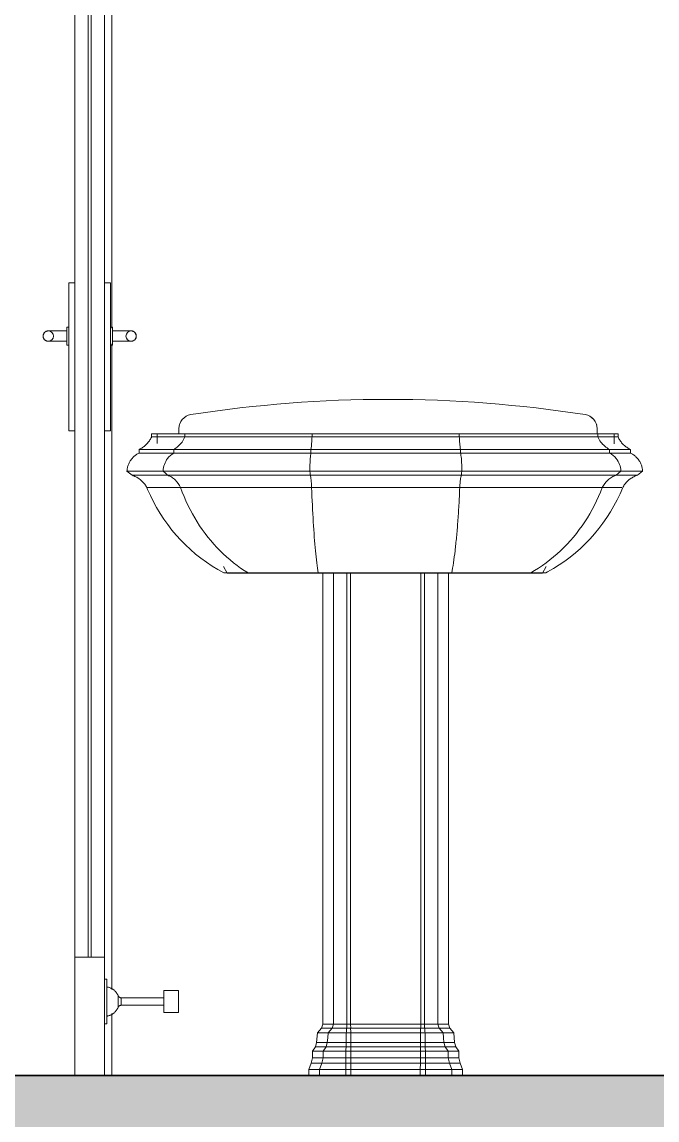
# Model space of a CAD drawing. Header units: millimetres. Extents: x 1373 to 40779, y 1939 to 6439.
# Drawn here: x 24585.2 to 24671, y 4169.7 to 4318.2 of the extents above; entities that cross this region are included whole.
import ezdxf

# ---------------------------------------------------------------- set-up
doc = ezdxf.new("R2010")
doc.units = ezdxf.units.MM
for name, color, linetype, lineweight in [('A-DETL', 6, 'Continuous', 30), ('A-DETL-GENF', 92, 'Continuous', 18), ('A-DOOR', 31, 'Continuous', 18), ('A-DOOR-FRAM', 31, 'Continuous', 18), ('A-FLOR-FNSH', 192, 'Continuous', 35), ('P-SANR-FIXT', 6, 'Continuous', 18)]:
    doc.layers.add(name, color=color, linetype=linetype, lineweight=lineweight)

# ---------------------------------------------------------------- blocks, each defined once
blk = doc.blocks.new('_MB_KAPI_CAMLI_B - _m_kapı_80_camlı-2074372-Schnitt 1')
at = {"layer": 'A-DOOR'}
for p, q in [((-187.65, 416), (-187.65, 596)), ((-185.85, 596), (-185.85, 416)), ((-185.45, 416), (-185.45, 596)), ((-183.65, 416), (-183.65, 596)), ((-187.65, 507.19), (-188.45, 507.19)), ((-188.45, 507.19), (-188.45, 507.1)), ((-188.45, 507.19), (-188.45, 506.52)), ((-188.45, 487.86), (-188.45, 506.52)), ((-182.85, 507.19), (-183.65, 507.19)), ((-182.85, 506.52), (-182.85, 507.19)), ((-182.85, 507.1), (-182.85, 507.19)), ((-182.85, 506.52), (-182.85, 487.86)), ((-188.75, 500.7), (-190.25, 500.7)), ((-188.45, 501.22), (-188.75, 501.22)), ((-188.75, 501.22), (-188.75, 500)), ((-182.55, 501.22), (-182.85, 501.22)), ((-182.55, 500), (-182.55, 501.22)), ((-181.05, 500.7), (-182.55, 500.7)), ((-190.25, 499.3), (-188.75, 499.3)), ((-188.75, 500), (-188.75, 498.78)), ((-182.55, 498.78), (-182.55, 500)), ((-182.55, 499.3), (-181.05, 499.3)), ((-188.75, 498.78), (-188.45, 498.78)), ((-182.85, 498.78), (-182.55, 498.78)), ((-188.45, 487.86), (-188.45, 487.19)), ((-188.45, 487.28), (-188.45, 487.19)), ((-188.45, 487.19), (-187.65, 487.19)), ((-183.65, 487.19), (-182.85, 487.19)), ((-182.85, 487.19), (-182.85, 487.86)), ((-182.85, 487.19), (-182.85, 487.28)), ((-187.65, 416), (-187.65, 400)), ((-183.65, 416), (-187.65, 416)), ((-185.85, 416), (-185.45, 416)), ((-183.65, 400), (-183.65, 416)), ((-183.35, 413), (-183.65, 413)), ((-183.35, 413), (-183.35, 407)), ((-173.65, 411.5), (-175.65, 411.5)), ((-175.65, 411.5), (-175.65, 408.5)), ((-173.65, 411.5), (-173.65, 408.5)), ((-181.82, 409.19), (-181.82, 410.81)), ((-175.65, 410.5), (-181.4, 410.5)), ((-181.4, 410.5), (-181.4, 409.5)), ((-181.4, 409.5), (-175.65, 409.5)), ((-175.65, 408.5), (-173.65, 408.5)), ((-183.65, 407), (-183.35, 407)), ((-187.65, 400), (-183.65, 400))]:
    blk.add_line(p, q, dxfattribs=at)
at = {"layer": 'A-DOOR', "flags": 128}
for points in [[(-191.95, 500.03), (-191.95, 500.06), (-191.94, 500.08), (-191.94, 500.11), (-191.93, 500.14), (-191.93, 500.17), (-191.92, 500.19), (-191.91, 500.22), (-191.9, 500.25), (-191.89, 500.27), (-191.88, 500.3), (-191.87, 500.32), (-191.86, 500.35), (-191.84, 500.37), (-191.83, 500.4), (-191.81, 500.42), (-191.79, 500.44), (-191.77, 500.46), (-191.76, 500.48), (-191.74, 500.5), (-191.72, 500.52), (-191.69, 500.54), (-191.67, 500.56), (-191.65, 500.57), (-191.63, 500.59)], [(-191.58, 500.62), (-191.55, 500.63), (-191.53, 500.64), (-191.5, 500.65), (-191.48, 500.66), (-191.45, 500.67), (-191.42, 500.68), (-191.4, 500.68), (-191.37, 500.69), (-191.34, 500.69), (-191.31, 500.7), (-191.28, 500.7), (-191.26, 500.7), (-191.25, 500.7)], [(-191.25, 500.7), (-191.25, 500.7), (-191.25, 500.7), (-191.24, 500.7), (-191.24, 500.7), (-191.23, 500.7), (-191.22, 500.7), (-191.21, 500.7), (-191.2, 500.7), (-191.18, 500.7), (-191.17, 500.7), (-191.15, 500.7), (-191.14, 500.7), (-191.12, 500.7), (-191.1, 500.7), (-191.07, 500.7), (-191.05, 500.7), (-191.03, 500.7), (-191, 500.7), (-190.97, 500.7), (-190.95, 500.7), (-190.92, 500.7), (-190.89, 500.7), (-190.85, 500.7), (-190.82, 500.7), (-190.79, 500.7), (-190.75, 500.7), (-190.72, 500.7), (-190.68, 500.7), (-190.65, 500.7), (-190.61, 500.7), (-190.57, 500.7), (-190.54, 500.7), (-190.5, 500.7), (-190.46, 500.7), (-190.42, 500.7), (-190.38, 500.7), (-190.34, 500.7), (-190.3, 500.7), (-190.26, 500.7), (-190.25, 500.7)], [(-181.05, 500.7), (-181.01, 500.7), (-180.97, 500.7), (-180.93, 500.7), (-180.89, 500.7), (-180.85, 500.7), (-180.81, 500.7), (-180.77, 500.7), (-180.73, 500.7), (-180.7, 500.7), (-180.66, 500.7), (-180.62, 500.7), (-180.59, 500.7), (-180.55, 500.7), (-180.52, 500.7), (-180.48, 500.7), (-180.45, 500.7), (-180.42, 500.7), (-180.39, 500.7), (-180.36, 500.7), (-180.33, 500.7), (-180.3, 500.7), (-180.28, 500.7), (-180.25, 500.7), (-180.23, 500.7), (-180.21, 500.7), (-180.19, 500.7), (-180.17, 500.7), (-180.15, 500.7), (-180.13, 500.7), (-180.12, 500.7), (-180.1, 500.7), (-180.09, 500.7), (-180.08, 500.7), (-180.07, 500.7), (-180.06, 500.7), (-180.06, 500.7), (-180.05, 500.7), (-180.05, 500.7), (-180.05, 500.7)], [(-180.05, 500.7), (-180.02, 500.7), (-179.99, 500.7), (-179.96, 500.69), (-179.94, 500.69), (-179.91, 500.69), (-179.88, 500.68), (-179.86, 500.67), (-179.83, 500.66), (-179.8, 500.66), (-179.78, 500.64), (-179.75, 500.63), (-179.73, 500.62), (-179.7, 500.61)], [(-179.65, 500.58), (-179.63, 500.56), (-179.61, 500.54), (-179.59, 500.53), (-179.57, 500.51), (-179.55, 500.49), (-179.53, 500.47), (-179.51, 500.45), (-179.49, 500.42), (-179.48, 500.4), (-179.46, 500.38), (-179.44, 500.35), (-179.43, 500.33), (-179.42, 500.3), (-179.41, 500.28), (-179.4, 500.25), (-179.39, 500.23), (-179.38, 500.2), (-179.37, 500.17), (-179.36, 500.15), (-179.36, 500.12), (-179.35, 500.09), (-179.35, 500.06), (-179.35, 500.04)], [(-191.64, 499.42), (-191.67, 499.44), (-191.69, 499.46), (-191.71, 499.47), (-191.73, 499.49), (-191.75, 499.51), (-191.77, 499.53), (-191.79, 499.55), (-191.81, 499.58), (-191.82, 499.6), (-191.84, 499.62), (-191.85, 499.65), (-191.87, 499.67), (-191.88, 499.7), (-191.89, 499.72), (-191.9, 499.75), (-191.91, 499.77), (-191.92, 499.8), (-191.93, 499.83), (-191.93, 499.85), (-191.94, 499.88), (-191.94, 499.91), (-191.95, 499.94), (-191.95, 499.96)], [(-191.25, 499.3), (-191.28, 499.3), (-191.3, 499.3), (-191.33, 499.31), (-191.36, 499.31), (-191.39, 499.31), (-191.41, 499.32), (-191.44, 499.33), (-191.47, 499.34), (-191.5, 499.34), (-191.52, 499.36), (-191.55, 499.37), (-191.57, 499.38), (-191.6, 499.39)], [(-190.25, 499.3), (-190.29, 499.3), (-190.33, 499.3), (-190.37, 499.3), (-190.41, 499.3), (-190.45, 499.3), (-190.49, 499.3), (-190.52, 499.3), (-190.56, 499.3), (-190.6, 499.3), (-190.64, 499.3), (-190.67, 499.3), (-190.71, 499.3), (-190.75, 499.3), (-190.78, 499.3), (-190.81, 499.3), (-190.85, 499.3), (-190.88, 499.3), (-190.91, 499.3), (-190.94, 499.3), (-190.97, 499.3), (-190.99, 499.3), (-191.02, 499.3), (-191.04, 499.3), (-191.07, 499.3), (-191.09, 499.3), (-191.11, 499.3), (-191.13, 499.3), (-191.15, 499.3), (-191.17, 499.3), (-191.18, 499.3), (-191.19, 499.3), (-191.21, 499.3), (-191.22, 499.3), (-191.23, 499.3), (-191.23, 499.3), (-191.24, 499.3), (-191.24, 499.3), (-191.25, 499.3), (-191.25, 499.3)], [(-180.05, 499.3), (-180.05, 499.3), (-180.05, 499.3), (-180.06, 499.3), (-180.06, 499.3), (-180.07, 499.3), (-180.08, 499.3), (-180.09, 499.3), (-180.1, 499.3), (-180.11, 499.3), (-180.13, 499.3), (-180.14, 499.3), (-180.16, 499.3), (-180.18, 499.3), (-180.2, 499.3), (-180.22, 499.3), (-180.25, 499.3), (-180.27, 499.3), (-180.3, 499.3), (-180.32, 499.3), (-180.35, 499.3), (-180.38, 499.3), (-180.41, 499.3), (-180.44, 499.3), (-180.48, 499.3), (-180.51, 499.3), (-180.54, 499.3), (-180.58, 499.3), (-180.61, 499.3), (-180.65, 499.3), (-180.69, 499.3), (-180.72, 499.3), (-180.76, 499.3), (-180.8, 499.3), (-180.84, 499.3), (-180.88, 499.3), (-180.92, 499.3), (-180.96, 499.3), (-181, 499.3), (-181.04, 499.3), (-181.05, 499.3)], [(-179.72, 499.38), (-179.74, 499.37), (-179.77, 499.36), (-179.79, 499.35), (-179.82, 499.34), (-179.85, 499.33), (-179.87, 499.32), (-179.9, 499.32), (-179.93, 499.31), (-179.96, 499.31), (-179.99, 499.3), (-180.01, 499.3), (-180.04, 499.3), (-180.05, 499.3)], [(-179.35, 499.97), (-179.35, 499.94), (-179.35, 499.92), (-179.36, 499.89), (-179.36, 499.86), (-179.37, 499.83), (-179.38, 499.81), (-179.38, 499.78), (-179.39, 499.75), (-179.4, 499.73), (-179.42, 499.7), (-179.43, 499.68), (-179.44, 499.65), (-179.46, 499.63), (-179.47, 499.6), (-179.49, 499.58), (-179.5, 499.56), (-179.52, 499.54), (-179.54, 499.52), (-179.56, 499.5), (-179.58, 499.48), (-179.6, 499.46), (-179.62, 499.44), (-179.65, 499.43), (-179.67, 499.41)], [(-183.35, 411.98), (-183.27, 411.96), (-183.19, 411.95), (-183.11, 411.93), (-183.04, 411.9), (-182.96, 411.88), (-182.89, 411.85), (-182.81, 411.82), (-182.74, 411.78), (-182.67, 411.74), (-182.6, 411.7), (-182.53, 411.66), (-182.47, 411.62), (-182.41, 411.57), (-182.34, 411.52), (-182.28, 411.46), (-182.23, 411.41), (-182.17, 411.35), (-182.12, 411.29), (-182.07, 411.23), (-182.02, 411.16), (-181.98, 411.1), (-181.93, 411.03), (-181.89, 410.96), (-181.86, 410.89), (-181.82, 410.82), (-181.82, 410.81)], [(-181.82, 410.81), (-181.81, 410.79), (-181.8, 410.77), (-181.79, 410.75), (-181.78, 410.73), (-181.77, 410.72), (-181.75, 410.7), (-181.74, 410.68), (-181.73, 410.67), (-181.71, 410.65), (-181.7, 410.64), (-181.68, 410.62), (-181.67, 410.61), (-181.65, 410.6), (-181.63, 410.59), (-181.62, 410.57), (-181.6, 410.56), (-181.58, 410.55), (-181.56, 410.54), (-181.54, 410.54), (-181.52, 410.53), (-181.5, 410.52), (-181.48, 410.52), (-181.46, 410.51), (-181.44, 410.51), (-181.42, 410.5), (-181.4, 410.5), (-181.4, 410.5)], [(-181.82, 409.19), (-181.85, 409.12), (-181.89, 409.05), (-181.93, 408.98), (-181.97, 408.91), (-182.01, 408.85), (-182.06, 408.78), (-182.11, 408.72), (-182.16, 408.66), (-182.22, 408.6), (-182.28, 408.54), (-182.34, 408.49), (-182.4, 408.44), (-182.46, 408.39), (-182.53, 408.34), (-182.59, 408.3), (-182.66, 408.26), (-182.73, 408.22), (-182.8, 408.19), (-182.88, 408.15), (-182.95, 408.13), (-183.03, 408.1), (-183.1, 408.08), (-183.18, 408.06), (-183.26, 408.04), (-183.34, 408.02), (-183.35, 408.02)], [(-181.4, 409.5), (-181.42, 409.5), (-181.44, 409.49), (-181.46, 409.49), (-181.48, 409.48), (-181.5, 409.48), (-181.52, 409.47), (-181.54, 409.46), (-181.56, 409.46), (-181.58, 409.45), (-181.6, 409.44), (-181.61, 409.43), (-181.63, 409.42), (-181.65, 409.4), (-181.67, 409.39), (-181.68, 409.38), (-181.7, 409.36), (-181.71, 409.35), (-181.73, 409.33), (-181.74, 409.32), (-181.75, 409.3), (-181.77, 409.29), (-181.78, 409.27), (-181.79, 409.25), (-181.8, 409.23), (-181.81, 409.21), (-181.82, 409.2), (-181.82, 409.19)]]:
    blk.add_lwpolyline(points, dxfattribs=at)
at = {"layer": 'A-DOOR'}
for centre, start, end in [((-191.25, 500), 0, 180), ((-180.05, 500), 0, 180), ((-191.25, 500), 180, 0), ((-180.05, 500), 180, 0)]:
    blk.add_arc(centre, 0.7, start, end, dxfattribs=at)
at = {"layer": 'A-DOOR-FRAM'}
for p, q in [((-182.65, 608.5), (-182.65, 501.06)), ((-182.65, 498.94), (-182.65, 411.64)), ((-182.65, 408.38), (-182.65, 400))]:
    blk.add_line(p, q, dxfattribs=at)

msp = doc.modelspace()

# ---------------------------------------------------------------- hatches: boundary and pattern name
at = {"layer": 'A-DETL-GENF'}
h = msp.add_hatch(dxfattribs=at)
h.set_pattern_fill('ANSI33', color=153, style=0)
h.set_pattern_definition([(45, (-4726.611, 6394.9317), (-4.490128, 4.490128), []), (45, (-4722.121, 6394.9317), (-4.490128, 4.490128), [3.175, -1.5875])])
h.paths.add_polyline_path([(24984.31, 3275.76), (24984.31, 5063.76), (25234.31, 5063.76), (25234.31, 5025.76), (25259.31, 5025.76), (25259.31, 5063.76), (25834.6, 5063.76), (25834.6, 5025.76), (25859.6, 5025.76), (25859.6, 5063.76), (26040.63, 5063.76), (26040.63, 5075.76), (25234.31, 5075.76), (24984.31, 5075.76), (24984.31, 5240.76), (24744.31, 5240.76), (24744.31, 5075.76), (23644.59, 5075.76), (23644.59, 5063.76), (23774.59, 5063.76), (23774.59, 5025.76), (23799.59, 5025.76), (23799.59, 5063.76), (24289.31, 5063.76), (24289.31, 5025.76), (24314.31, 5025.76), (24314.31, 5063.76), (24744.31, 5063.76), (24744.31, 4775.76), (23674.32, 4775.76), (23674.32, 4763.76), (23774.59, 4763.76), (23774.59, 4725.76), (23799.59, 4725.76), (23799.59, 4763.76), (24289.31, 4763.76), (24289.31, 4725.76), (24314.31, 4725.76), (24314.31, 4763.76), (24744.31, 4763.76), (24744.31, 4475.76), (23674.32, 4475.76), (23674.32, 4463.76), (23774.59, 4463.76), (23774.59, 4425.76), (23799.59, 4425.76), (23799.59, 4463.76), (24289.31, 4463.76), (24289.31, 4425.76), (24314.31, 4425.76), (24314.31, 4463.76), (24744.31, 4463.76), (24744.31, 4175.76), (23674.32, 4175.76), (23674.32, 4163.76), (23774.59, 4163.76), (23774.59, 4125.76), (23799.59, 4125.76), (23799.59, 4163.76), (24289.31, 4163.76), (24289.31, 4125.76), (24314.31, 4125.76), (24314.31, 4163.76), (24744.31, 4163.76), (24744.31, 3875.76), (23674.32, 3875.76), (23674.32, 3863.76), (23774.59, 3863.76), (23774.59, 3825.76), (23799.59, 3825.76), (23799.59, 3863.76), (24289.31, 3863.76), (24289.31, 3825.76), (24314.31, 3825.76), (24314.31, 3863.76), (24744.31, 3863.76), (24744.31, 3575.76), (23774.59, 3575.76), (23774.59, 3545.76), (23474.27, 3545.76), (23474.28, 3275.76), (23474.28, 3245.76), (23774.59, 3245.76), (23774.59, 3215.76), (24744.31, 3215.76), (24744.31, 3085.76), (24984.31, 3085.76), (24984.31, 3215.76), (25859.6, 3215.76), (25909.6, 3215.76), (25909.6, 3275.76), (25859.6, 3275.76), (25859.6, 3575.76), (25835.46, 3575.76), (25234.31, 3575.76), (25234.31, 3525.76), (25259.31, 3525.76), (25259.31, 3563.76), (25835.46, 3563.76), (25835.46, 3275.76)])
h.paths.add_polyline_path([(24959.31, 3125.76), (24769.31, 3125.76), (24769.31, 3275.76), (24769.31, 5225.76), (24959.31, 5225.76), (24959.31, 4775.76), (24959.31, 3275.76)], flags=16)
h.paths.add_polyline_path([(24744.31, 3275.76), (23499.27, 3275.76), (23499.27, 3531.13), (23774.59, 3531.13), (23799.59, 3530.13), (23799.59, 3563.76), (24289.31, 3563.76), (24289.31, 3525.76), (24314.31, 3525.76), (24314.31, 3563.76), (24744.31, 3563.76)], flags=16)

# ---------------------------------------------------------------- linework, layer by layer
at = {"layer": 'A-DETL'}
msp.add_lwpolyline([(24744.31, 4175.76), (23674.32, 4175.76)], dxfattribs=at)
at = {"layer": 'A-FLOR-FNSH', "color": 250}
msp.add_line((24744.31, 4175.76), (23674.32, 4175.76), dxfattribs=at)
at = {"layer": 'P-SANR-FIXT', "color": 8}
for p, q in [((24602.67, 4262.55), (24602.67, 4262.12)), ((24607.15, 4262.55), (24602.67, 4262.55)), ((24603.43, 4262.55), (24603.43, 4261.24)), ((24606.37, 4263.25), (24606.37, 4262.55)), ((24624.36, 4262.55), (24607.15, 4262.55)), ((24607.15, 4262.12), (24607.15, 4262.55)), ((24644.26, 4262.55), (24624.36, 4262.55)), ((24624.36, 4262.12), (24624.36, 4262.55)), ((24663, 4262.55), (24644.26, 4262.55)), ((24644.26, 4262.55), (24644.26, 4262.12)), ((24662.88, 4262.55), (24662.88, 4263.25)), ((24665.72, 4262.55), (24663, 4262.55)), ((24663, 4262.12), (24663, 4262.55)), ((24665.18, 4261.18), (24665.18, 4262.55)), ((24665.72, 4262.12), (24665.72, 4262.55)), ((24601.67, 4260.84), (24601.77, 4260.93)), ((24601.77, 4260.93), (24601.87, 4261.01)), ((24601.87, 4261.01), (24601.96, 4261.1)), ((24601.96, 4261.1), (24602.05, 4261.2)), ((24602.05, 4261.2), (24602.14, 4261.29)), ((24602.14, 4261.29), (24602.23, 4261.39)), ((24602.23, 4261.39), (24602.31, 4261.5)), ((24602.31, 4261.5), (24602.38, 4261.6)), ((24602.38, 4261.6), (24602.45, 4261.71)), ((24602.45, 4261.71), (24602.52, 4261.83)), ((24602.52, 4261.83), (24602.58, 4261.94)), ((24602.58, 4261.94), (24602.64, 4262.06)), ((24602.64, 4262.06), (24602.67, 4262.12)), ((24602.67, 4262.12), (24607.15, 4262.12)), ((24607.15, 4262.12), (24624.36, 4262.12)), ((24624.36, 4262.12), (24644.26, 4262.12)), ((24644.26, 4262.12), (24663, 4262.12)), ((24663, 4262.12), (24665.68, 4262.12)), ((24665.69, 4262.12), (24665.72, 4262.12)), ((24665.72, 4262.12), (24665.77, 4262)), ((24665.77, 4262), (24665.83, 4261.88)), ((24665.83, 4261.88), (24665.9, 4261.77)), ((24665.9, 4261.77), (24665.97, 4261.66)), ((24665.97, 4261.66), (24666.04, 4261.55)), ((24666.04, 4261.55), (24666.12, 4261.44)), ((24666.12, 4261.44), (24666.2, 4261.34)), ((24666.2, 4261.34), (24666.29, 4261.24)), ((24666.29, 4261.24), (24666.38, 4261.15)), ((24666.38, 4261.15), (24666.47, 4261.06)), ((24666.47, 4261.06), (24666.57, 4260.97)), ((24666.57, 4260.97), (24666.67, 4260.88)), ((24600.16, 4259.34), (24600.24, 4259.42)), ((24600.24, 4259.42), (24600.32, 4259.5)), ((24600.32, 4259.5), (24600.41, 4259.57)), ((24600.41, 4259.57), (24600.5, 4259.64)), ((24600.5, 4259.64), (24600.59, 4259.71)), ((24600.59, 4259.71), (24600.69, 4259.77)), ((24600.69, 4259.77), (24600.79, 4259.83)), ((24600.79, 4259.83), (24600.89, 4259.88)), ((24600.89, 4259.88), (24600.99, 4259.93)), ((24600.99, 4260.44), (24601.11, 4260.5)), ((24600.99, 4260.44), (24600.99, 4259.93)), ((24600.99, 4260.44), (24605.68, 4260.44)), ((24600.99, 4259.93), (24600.99, 4259.93)), ((24600.99, 4259.93), (24605.68, 4259.93)), ((24601.11, 4260.5), (24601.23, 4260.56)), ((24601.23, 4260.56), (24601.34, 4260.62)), ((24601.34, 4260.62), (24601.45, 4260.69)), ((24601.45, 4260.69), (24601.56, 4260.77)), ((24601.56, 4260.77), (24601.67, 4260.84)), ((24605.68, 4259.93), (24605.68, 4260.44)), ((24605.68, 4260.44), (24624.21, 4260.44)), ((24605.68, 4259.93), (24624.21, 4259.93)), ((24624.21, 4259.93), (24624.21, 4260.44)), ((24624.21, 4260.44), (24644.44, 4260.44)), ((24624.21, 4259.93), (24644.44, 4259.93)), ((24644.44, 4260.44), (24644.44, 4259.93)), ((24644.44, 4260.44), (24664.57, 4260.44)), ((24644.44, 4259.93), (24664.57, 4259.93)), ((24664.57, 4259.93), (24664.57, 4260.44)), ((24664.57, 4260.44), (24667.39, 4260.44)), ((24664.57, 4259.93), (24667.37, 4259.93)), ((24666.67, 4260.88), (24666.77, 4260.8)), ((24666.77, 4260.8), (24666.88, 4260.73)), ((24666.88, 4260.73), (24666.99, 4260.66)), ((24666.99, 4260.66), (24667.1, 4260.59)), ((24667.1, 4260.59), (24667.22, 4260.53)), ((24667.22, 4260.53), (24667.33, 4260.47)), ((24667.33, 4260.47), (24667.39, 4260.44)), ((24667.39, 4259.93), (24667.39, 4260.44)), ((24667.39, 4259.93), (24667.5, 4259.88)), ((24667.5, 4259.88), (24667.6, 4259.83)), ((24667.6, 4259.83), (24667.69, 4259.77)), ((24667.69, 4259.77), (24667.79, 4259.71)), ((24667.79, 4259.71), (24667.88, 4259.64)), ((24667.88, 4259.64), (24667.97, 4259.57)), ((24667.97, 4259.57), (24668.06, 4259.5)), ((24668.06, 4259.5), (24668.14, 4259.42)), ((24668.14, 4259.42), (24668.22, 4259.34)), ((24599.39, 4257.85), (24599.41, 4257.96)), ((24599.41, 4257.96), (24599.44, 4258.07)), ((24599.44, 4258.07), (24599.47, 4258.18)), ((24599.47, 4258.18), (24599.51, 4258.29)), ((24599.51, 4258.29), (24599.55, 4258.39)), ((24599.55, 4258.39), (24599.59, 4258.5)), ((24599.59, 4258.5), (24599.64, 4258.6)), ((24599.64, 4258.6), (24599.69, 4258.7)), ((24599.69, 4258.7), (24599.75, 4258.8)), ((24599.75, 4258.8), (24599.8, 4258.9)), ((24599.8, 4258.9), (24599.87, 4258.99)), ((24599.87, 4258.99), (24599.94, 4259.09)), ((24599.94, 4259.09), (24600.01, 4259.18)), ((24600.01, 4259.18), (24600.08, 4259.26)), ((24600.08, 4259.26), (24600.16, 4259.34)), ((24668.22, 4259.34), (24668.3, 4259.26)), ((24668.3, 4259.26), (24668.38, 4259.18)), ((24668.38, 4259.18), (24668.45, 4259.09)), ((24668.45, 4259.09), (24668.51, 4258.99)), ((24668.51, 4258.99), (24668.58, 4258.9)), ((24668.58, 4258.9), (24668.64, 4258.8)), ((24668.64, 4258.8), (24668.69, 4258.7)), ((24668.69, 4258.7), (24668.75, 4258.6)), ((24668.75, 4258.6), (24668.79, 4258.5)), ((24668.79, 4258.5), (24668.84, 4258.39)), ((24668.84, 4258.39), (24668.88, 4258.29)), ((24668.88, 4258.29), (24668.91, 4258.18)), ((24668.91, 4258.18), (24668.94, 4258.07)), ((24668.94, 4258.07), (24668.97, 4257.96)), ((24668.97, 4257.96), (24668.99, 4257.85)), ((24599.35, 4257.51), (24599.36, 4257.62)), ((24599.35, 4257.51), (24600.04, 4256.93)), ((24599.36, 4257.62), (24599.38, 4257.74)), ((24599.36, 4257.51), (24604.24, 4257.51)), ((24599.38, 4257.74), (24599.39, 4257.85)), ((24600.06, 4256.93), (24600.04, 4256.93)), ((24600.05, 4256.93), (24604.84, 4256.93)), ((24600.19, 4256.88), (24600.06, 4256.93)), ((24600.31, 4256.84), (24600.19, 4256.88)), ((24600.43, 4256.79), (24600.31, 4256.84)), ((24600.55, 4256.73), (24600.43, 4256.79)), ((24600.67, 4256.67), (24600.55, 4256.73)), ((24600.79, 4256.6), (24600.67, 4256.67)), ((24600.9, 4256.53), (24600.79, 4256.6)), ((24601.01, 4256.45), (24600.9, 4256.53)), ((24601.12, 4256.38), (24601.01, 4256.45)), ((24604.54, 4257.22), (24604.24, 4257.51)), ((24604.24, 4257.51), (24624.06, 4257.51)), ((24604.84, 4256.93), (24604.54, 4257.22)), ((24604.84, 4256.93), (24624.12, 4256.93)), ((24624.09, 4257.22), (24624.06, 4257.51)), ((24624.06, 4257.51), (24644.61, 4257.51)), ((24624.12, 4256.93), (24624.09, 4257.22)), ((24624.12, 4256.93), (24644.54, 4256.93)), ((24644.57, 4257.22), (24644.54, 4256.93)), ((24644.54, 4256.93), (24665.45, 4256.93)), ((24644.61, 4257.51), (24644.57, 4257.22)), ((24644.61, 4257.51), (24666.09, 4257.51)), ((24665.45, 4256.93), (24665.77, 4257.22)), ((24665.45, 4256.93), (24668.34, 4256.93)), ((24665.77, 4257.22), (24666.09, 4257.51)), ((24666.09, 4257.51), (24669.03, 4257.51)), ((24667.39, 4256.47), (24667.28, 4256.39)), ((24667.5, 4256.54), (24667.39, 4256.47)), ((24667.62, 4256.61), (24667.5, 4256.54)), ((24667.73, 4256.68), (24667.62, 4256.61)), ((24667.85, 4256.74), (24667.73, 4256.68)), ((24667.97, 4256.8), (24667.85, 4256.74)), ((24668.09, 4256.85), (24667.97, 4256.8)), ((24668.22, 4256.89), (24668.09, 4256.85)), ((24668.34, 4256.93), (24668.22, 4256.89)), ((24668.34, 4256.93), (24669.03, 4257.51)), ((24668.99, 4257.85), (24669.01, 4257.74)), ((24669.01, 4257.74), (24669.02, 4257.62)), ((24669.02, 4257.62), (24669.03, 4257.51)), ((24669.03, 4257.51), (24669.03, 4257.51)), ((24601.22, 4256.29), (24601.12, 4256.38)), ((24601.32, 4256.2), (24601.22, 4256.29)), ((24601.42, 4256.11), (24601.32, 4256.2)), ((24601.51, 4256.02), (24601.42, 4256.11)), ((24601.6, 4255.92), (24601.51, 4256.02)), ((24601.68, 4255.81), (24601.6, 4255.92)), ((24601.76, 4255.71), (24601.68, 4255.81)), ((24601.84, 4255.6), (24601.76, 4255.71)), ((24601.91, 4255.49), (24601.84, 4255.6)), ((24601.98, 4255.37), (24601.91, 4255.49)), ((24602.04, 4255.26), (24601.98, 4255.37)), ((24602.14, 4255.02), (24602.04, 4255.26)), ((24602.04, 4255.26), (24606.6, 4255.26)), ((24602.51, 4254.18), (24602.14, 4255.02)), ((24606.6, 4255.26), (24624.3, 4255.26)), ((24624.3, 4255.26), (24644.32, 4255.26)), ((24644.32, 4255.26), (24649.23, 4255.26)), ((24649.25, 4255.26), (24663.59, 4255.26)), ((24663.59, 4255.26), (24666.23, 4255.26)), ((24666.34, 4255.26), (24665.98, 4254.42)), ((24666.35, 4255.28), (24666.34, 4255.26)), ((24666.42, 4255.39), (24666.35, 4255.28)), ((24666.49, 4255.51), (24666.42, 4255.39)), ((24666.56, 4255.62), (24666.49, 4255.51)), ((24666.63, 4255.73), (24666.56, 4255.62)), ((24666.72, 4255.83), (24666.63, 4255.73)), ((24666.8, 4255.94), (24666.72, 4255.83)), ((24666.89, 4256.03), (24666.8, 4255.94)), ((24666.98, 4256.13), (24666.89, 4256.03)), ((24667.08, 4256.22), (24666.98, 4256.13)), ((24667.18, 4256.31), (24667.08, 4256.22)), ((24667.28, 4256.39), (24667.18, 4256.31)), ((24602.92, 4253.36), (24602.51, 4254.18)), ((24665.58, 4253.59), (24665.15, 4252.78)), ((24665.98, 4254.42), (24665.58, 4253.59)), ((24603.35, 4252.56), (24602.92, 4253.36)), ((24603.83, 4251.77), (24603.35, 4252.56)), ((24664.69, 4251.99), (24664.2, 4251.22)), ((24665.15, 4252.78), (24664.69, 4251.99)), ((24604.33, 4251), (24603.83, 4251.77)), ((24604.86, 4250.26), (24604.33, 4251)), ((24664.2, 4251.22), (24663.68, 4250.47)), ((24605.42, 4249.53), (24604.86, 4250.26)), ((24606.01, 4248.83), (24605.42, 4249.53)), ((24662.54, 4249.03), (24661.93, 4248.35)), ((24663.13, 4249.74), (24662.54, 4249.03)), ((24663.68, 4250.47), (24663.13, 4249.74)), ((24606.62, 4248.16), (24606.01, 4248.83)), ((24607.27, 4247.51), (24606.62, 4248.16)), ((24661.3, 4247.69), (24660.64, 4247.05)), ((24661.93, 4248.35), (24661.3, 4247.69)), ((24607.94, 4246.88), (24607.27, 4247.51)), ((24608.63, 4246.28), (24607.94, 4246.88)), ((24609.35, 4245.71), (24608.63, 4246.28)), ((24659.95, 4246.45), (24659.24, 4245.87)), ((24660.64, 4247.05), (24659.95, 4246.45)), ((24610.09, 4245.17), (24609.35, 4245.71)), ((24610.85, 4244.66), (24610.09, 4245.17)), ((24611.63, 4244.18), (24610.85, 4244.66)), ((24612.87, 4243.71), (24612.4, 4244.61)), ((24655.98, 4244.61), (24655.51, 4243.71)), ((24657.75, 4244.8), (24656.98, 4244.31)), ((24658.51, 4245.32), (24657.75, 4244.8)), ((24659.24, 4245.87), (24658.51, 4245.32)), ((24612.42, 4243.73), (24611.63, 4244.18)), ((24612.42, 4243.73), (24615.71, 4243.73)), ((24612.87, 4243.71), (24616.1, 4243.71)), ((24615.71, 4243.73), (24625.19, 4243.73)), ((24616.1, 4243.71), (24625.23, 4243.71)), ((24625.19, 4243.73), (24643.25, 4243.73)), ((24625.23, 4243.71), (24643.2, 4243.71)), ((24625.82, 4243.71), (24625.82, 4182.68)), ((24627.26, 4243.71), (24627.26, 4182.68)), ((24629.05, 4243.71), (24629.05, 4182.68)), ((24629.57, 4243.71), (24629.57, 4182.68)), ((24639.04, 4243.71), (24639.04, 4182.68)), ((24639.56, 4243.71), (24639.56, 4182.68)), ((24641.36, 4243.71), (24641.36, 4182.68)), ((24642.79, 4182.68), (24642.79, 4243.71)), ((24643.2, 4243.71), (24653.5, 4243.71)), ((24643.25, 4243.73), (24653.91, 4243.73)), ((24653.5, 4243.71), (24655.51, 4243.71)), ((24653.91, 4243.73), (24655.96, 4243.73)), ((24656.19, 4243.86), (24655.96, 4243.73)), ((24656.98, 4244.31), (24656.19, 4243.86)), ((24625.82, 4182.68), (24625.63, 4182.15)), ((24625.84, 4182.68), (24627.26, 4182.68)), ((24627.07, 4182.15), (24627.26, 4182.68)), ((24627.26, 4182.68), (24629.05, 4182.68)), ((24629.57, 4182.68), (24629.05, 4182.68)), ((24629.57, 4182.68), (24634.31, 4182.68)), ((24629.57, 4182.68), (24629.58, 4182.15)), ((24634.31, 4182.68), (24639.04, 4182.68)), ((24639.56, 4182.68), (24639.04, 4182.68)), ((24639.04, 4182.68), (24639.04, 4182.15)), ((24639.56, 4182.68), (24641.36, 4182.68)), ((24641.36, 4182.68), (24642.78, 4182.68)), ((24641.55, 4182.15), (24641.36, 4182.68)), ((24642.99, 4182.15), (24642.79, 4182.68)), ((24625.1, 4181.52), (24624.98, 4180.21)), ((24625.63, 4182.15), (24625.1, 4181.52)), ((24626.53, 4181.52), (24625.1, 4181.52)), ((24627.07, 4182.15), (24625.63, 4182.15)), ((24626.48, 4180.86), (24626.42, 4180.21)), ((24626.53, 4181.52), (24626.48, 4180.86)), ((24626.53, 4181.52), (24627.07, 4182.15)), ((24628.98, 4181.52), (24626.53, 4181.52)), ((24629.03, 4182.15), (24627.07, 4182.15)), ((24628.98, 4180.86), (24628.97, 4180.21)), ((24628.98, 4181.52), (24629.59, 4181.52)), ((24628.98, 4181.52), (24628.98, 4180.86)), ((24629.03, 4182.15), (24629.58, 4182.15)), ((24634.31, 4182.15), (24629.58, 4182.15)), ((24634.31, 4181.52), (24629.59, 4181.52)), ((24629.59, 4181.52), (24629.59, 4180.86)), ((24629.59, 4180.86), (24629.59, 4180.21)), ((24639.04, 4182.15), (24634.31, 4182.15)), ((24639.02, 4181.52), (24634.31, 4181.52)), ((24639.02, 4181.52), (24639.63, 4181.52)), ((24639.02, 4181.52), (24639.02, 4180.86)), ((24639.02, 4180.86), (24639.02, 4180.21)), ((24639.04, 4182.15), (24639.58, 4182.15)), ((24641.55, 4182.15), (24639.58, 4182.15)), ((24642.08, 4181.52), (24639.63, 4181.52)), ((24639.63, 4181.52), (24639.64, 4180.86)), ((24639.64, 4180.86), (24639.64, 4180.21)), ((24642.99, 4182.15), (24641.55, 4182.15)), ((24642.08, 4181.52), (24641.55, 4182.15)), ((24643.52, 4181.52), (24642.08, 4181.52)), ((24642.08, 4181.52), (24642.14, 4180.86)), ((24642.14, 4180.86), (24642.19, 4180.21)), ((24643.52, 4181.52), (24642.99, 4182.15)), ((24643.63, 4180.21), (24643.52, 4181.52)), ((24624.82, 4179.62), (24624.43, 4179.06)), ((24624.98, 4180.21), (24624.82, 4179.62)), ((24626.26, 4179.62), (24624.82, 4179.62)), ((24626.42, 4180.21), (24624.98, 4180.21)), ((24625.87, 4179.06), (24626.26, 4179.62)), ((24626.42, 4180.21), (24626.26, 4179.62)), ((24628.96, 4179.62), (24626.26, 4179.62)), ((24628.97, 4180.21), (24626.42, 4180.21)), ((24628.97, 4180.21), (24628.96, 4179.62)), ((24628.96, 4179.62), (24629.6, 4179.62)), ((24628.97, 4180.21), (24629.59, 4180.21)), ((24634.31, 4180.21), (24629.59, 4180.21)), ((24629.59, 4180.21), (24629.6, 4179.62)), ((24634.31, 4179.62), (24629.6, 4179.62)), ((24629.6, 4179.62), (24629.61, 4179.06)), ((24639.02, 4180.21), (24634.31, 4180.21)), ((24639.02, 4179.62), (24634.31, 4179.62)), ((24639.02, 4179.62), (24639.01, 4179.06)), ((24639.02, 4180.21), (24639.64, 4180.21)), ((24639.02, 4180.21), (24639.02, 4179.62)), ((24639.02, 4179.62), (24639.66, 4179.62)), ((24642.19, 4180.21), (24639.64, 4180.21)), ((24639.64, 4180.21), (24639.66, 4179.62)), ((24642.35, 4179.62), (24639.66, 4179.62)), ((24643.63, 4180.21), (24642.19, 4180.21)), ((24642.19, 4180.21), (24642.35, 4179.62)), ((24643.79, 4179.62), (24642.35, 4179.62)), ((24642.75, 4179.06), (24642.35, 4179.62)), ((24643.79, 4179.62), (24643.63, 4180.21)), ((24644.19, 4179.06), (24643.79, 4179.62)), ((24624.43, 4178.15), (24624.23, 4177.41)), ((24624.43, 4179.06), (24624.43, 4178.15)), ((24625.87, 4179.06), (24624.43, 4179.06)), ((24625.87, 4178.15), (24624.43, 4178.15)), ((24625.87, 4178.15), (24625.67, 4177.41)), ((24628.93, 4179.06), (24625.87, 4179.06)), ((24625.87, 4179.06), (24625.87, 4178.15)), ((24628.93, 4178.15), (24625.87, 4178.15)), ((24628.93, 4178.15), (24628.92, 4177.41)), ((24628.93, 4179.06), (24629.61, 4179.06)), ((24628.93, 4179.06), (24628.93, 4178.15)), ((24628.93, 4178.15), (24629.61, 4178.15)), ((24634.31, 4179.06), (24629.61, 4179.06)), ((24629.61, 4179.06), (24629.61, 4178.15)), ((24634.31, 4178.15), (24629.61, 4178.15)), ((24629.61, 4178.15), (24629.61, 4177.41)), ((24639.01, 4179.06), (24634.31, 4179.06)), ((24639.01, 4178.15), (24634.31, 4178.15)), ((24639.01, 4178.15), (24639, 4177.41)), ((24639.01, 4179.06), (24639.68, 4179.06)), ((24639.01, 4179.06), (24639.01, 4178.15)), ((24639.01, 4178.15), (24639.68, 4178.15)), ((24642.75, 4179.06), (24639.68, 4179.06)), ((24639.68, 4179.06), (24639.68, 4178.15)), ((24642.75, 4178.15), (24639.68, 4178.15)), ((24639.68, 4178.15), (24639.69, 4177.41)), ((24644.18, 4179.06), (24642.75, 4179.06)), ((24642.75, 4179.06), (24642.75, 4178.15)), ((24644.18, 4178.15), (24642.75, 4178.15)), ((24642.75, 4178.15), (24642.94, 4177.41)), ((24644.19, 4178.15), (24644.19, 4179.06)), ((24644.38, 4177.41), (24644.19, 4178.15)), ((24624.23, 4177.41), (24623.93, 4176.58)), ((24623.93, 4176.58), (24623.93, 4175.76)), ((24625.37, 4176.58), (24623.93, 4176.58)), ((24625.67, 4177.41), (24624.23, 4177.41)), ((24625.37, 4176.58), (24625.67, 4177.41)), ((24628.91, 4176.58), (24625.37, 4176.58)), ((24625.37, 4176.58), (24625.37, 4175.76)), ((24628.92, 4177.41), (24625.67, 4177.41)), ((24628.91, 4176.58), (24629.62, 4176.58)), ((24628.91, 4176.58), (24628.91, 4175.76)), ((24628.92, 4177.41), (24629.61, 4177.41)), ((24634.31, 4177.41), (24629.61, 4177.41)), ((24629.61, 4177.41), (24629.62, 4176.58)), ((24634.31, 4176.58), (24629.62, 4176.58)), ((24629.62, 4176.58), (24629.62, 4175.76)), ((24639, 4177.41), (24634.31, 4177.41)), ((24638.99, 4176.58), (24634.31, 4176.58)), ((24639, 4177.41), (24638.99, 4176.58)), ((24638.99, 4176.58), (24639.71, 4176.58)), ((24638.99, 4176.58), (24638.99, 4175.76)), ((24639, 4177.41), (24639.69, 4177.41)), ((24642.94, 4177.41), (24639.69, 4177.41)), ((24643.25, 4176.58), (24639.71, 4176.58)), ((24639.71, 4176.58), (24639.71, 4175.76)), ((24644.38, 4177.41), (24642.94, 4177.41)), ((24643.25, 4176.58), (24642.94, 4177.41)), ((24644.69, 4176.58), (24643.25, 4176.58)), ((24643.25, 4176.58), (24643.25, 4175.76)), ((24644.69, 4176.58), (24644.38, 4177.41)), ((24644.69, 4175.76), (24644.69, 4176.58))]:
    msp.add_line(p, q, dxfattribs=at)
for centre, radius, start, end in [((24634.62, 4094.5), 172.7, 81.1244, 98.8756), ((24608.27, 4263.25), 1.91, 98.8756, 180), ((24608.27, 4263.25), 1.91, 139.4378, 166.4793), ((24660.98, 4263.25), 1.91, 0, 81.1244), ((24660.98, 4263.25), 1.91, 13.5207, 67.6037)]:
    msp.add_arc(centre, radius, start, end, dxfattribs=at)
for centre, major_axis, ratio, start_param, end_param in [((24794.78, 4161.6), (-139.35, 99.09), 0.907673, 0.532979, 0.536308), ((24473.84, 4161.6), (139.35, 99.09), 0.907673, 5.746878, 5.750206), ((24686.45, 4171.57), (-56.1, 17.31), 0.739942, 0.157372, 0.171821), ((25050.26, 4130.95), (-410.18, 126.52), 0.739942, 0.238602, 0.240549), ((24218.35, 4130.95), (410.18, 126.52), 0.739942, 6.042636, 6.044584), ((24582.17, 4171.57), (56.1, 17.31), 0.739942, 6.111364, 6.125814), ((24718.96, 4165.06), (-86.46, 31.96), 0.79124, 0.242957, 0.25057), ((24549.65, 4165.06), (86.46, 31.96), 0.79124, 6.032615, 6.040228), ((24913.62, 4147.15), (-239.24, 170.12), 0.907673, 0.554627, 0.557677), ((24355, 4147.15), (239.24, 170.12), 0.907673, 5.725508, 5.728558)]:
    msp.add_ellipse(centre, major_axis=major_axis, ratio=ratio, start_param=start_param, end_param=end_param, dxfattribs=at)
for points in [[(24605.68, 4260.44), (24605.89, 4260.55), (24606.3, 4260.83), (24606.81, 4261.41), (24607.05, 4261.87), (24607.15, 4262.12)], [(24624.21, 4260.44), (24624.23, 4260.55), (24624.27, 4260.83), (24624.32, 4261.41), (24624.35, 4261.87), (24624.36, 4262.12)], [(24644.26, 4262.12), (24644.27, 4261.87), (24644.3, 4261.41), (24644.36, 4260.83), (24644.41, 4260.55), (24644.44, 4260.44)], [(24664.57, 4260.44), (24664.34, 4260.55), (24663.9, 4260.83), (24663.36, 4261.41), (24663.1, 4261.87), (24663, 4262.12)], [(24644.54, 4256.93), (24644.51, 4256.87), (24644.47, 4256.7), (24644.41, 4256.32), (24644.36, 4255.83), (24644.34, 4255.46), (24644.32, 4255.26)], [(24615.71, 4243.73), (24614.36, 4244.56), (24611.81, 4246.58), (24608.68, 4250.52), (24607.18, 4253.63), (24606.6, 4255.26)], [(24625.19, 4243.73), (24625.07, 4244.56), (24624.82, 4246.58), (24624.51, 4250.52), (24624.36, 4253.63), (24624.3, 4255.26)], [(24644.32, 4255.26), (24644.29, 4254.44), (24644.21, 4252.85), (24644.06, 4250.61), (24643.89, 4248.55), (24643.69, 4246.69), (24643.48, 4245.07), (24643.32, 4244.15), (24643.25, 4243.73)], [(24653.91, 4243.73), (24655.35, 4244.56), (24658.06, 4246.58), (24661.38, 4250.52), (24662.97, 4253.63), (24663.59, 4255.26)]]:
    msp.add_open_spline(points, degree=3, dxfattribs=at)
for points, knots in [([(24604.24, 4257.51), (24604.25, 4257.82), (24604.37, 4258.42), (24604.84, 4259.32), (24605.35, 4259.76), (24605.68, 4259.93)], [-1, -1, -1, -1, -0.7, -0.4, 0, 0, 0, 0]), ([(24624.06, 4257.51), (24624.06, 4257.82), (24624.07, 4258.42), (24624.12, 4259.32), (24624.17, 4259.76), (24624.21, 4259.93)], [-1, -1, -1, -1, -0.7, -0.4, 0, 0, 0, 0]), ([(24644.44, 4259.93), (24644.47, 4259.76), (24644.54, 4259.32), (24644.59, 4258.42), (24644.61, 4257.82), (24644.61, 4257.51)], [0, 0, 0, 0, 0.4, 0.7, 1, 1, 1, 1]), ([(24666.09, 4257.51), (24666.08, 4257.82), (24665.95, 4258.42), (24665.46, 4259.32), (24664.91, 4259.76), (24664.57, 4259.93)], [-1, -1, -1, -1, -0.7, -0.4, 0, 0, 0, 0]), ([(24606.6, 4255.26), (24606.42, 4255.65), (24606.05, 4256.19), (24605.4, 4256.69), (24605.03, 4256.87), (24604.84, 4256.93)], [-1, -1, -1, -1, -0.5, -0.25, 0, 0, 0, 0]), ([(24624.3, 4255.26), (24624.28, 4255.65), (24624.24, 4256.19), (24624.18, 4256.7), (24624.14, 4256.87), (24624.12, 4256.93)], [-1, -1, -1, -1, -0.5, -0.25, 0, 0, 0, 0]), ([(24663.59, 4255.26), (24663.78, 4255.65), (24664.17, 4256.19), (24664.87, 4256.69), (24665.25, 4256.87), (24665.45, 4256.93)], [-1, -1, -1, -1, -0.5, -0.25, 0, 0, 0, 0])]:
    msp.add_open_spline(points, degree=3, knots=knots, dxfattribs=at)

# ---------------------------------------------------------------- block references
at = {"layer": 'A-DOOR'}
msp.add_blockref('_MB_KAPI_CAMLI_B - _m_kapı_80_camlı-2074372-Schnitt 1', (24779.96, 3775.76), dxfattribs=at)

doc.saveas('drawing.dxf')
